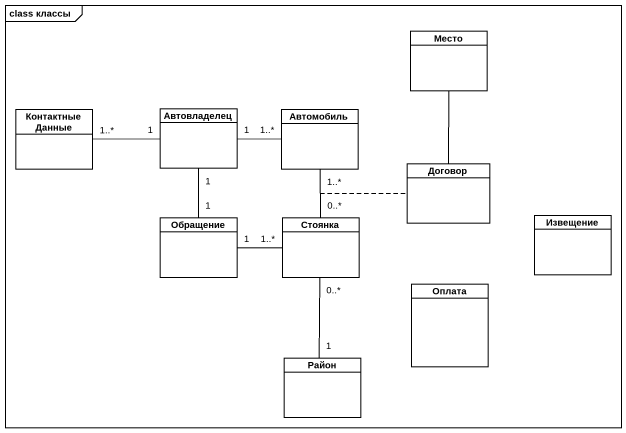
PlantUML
@startuml
mainframe class классы
hide circle
hide empty members
class Место
class "Контактные Данные" as Контактные_Данные
class Автовладелец
class Автомобиль
class Договор
class Обращение
class Стоянка
class Извещение
class Оплата
class Район
Контактные_Данные "1..*" -right- "1" Автовладелец
Автовладелец "1" -right- "1..*" Автомобиль
Автовладелец -right- Автомобиль
Автомобиль "1..*" -- "0..*" Стоянка
(Автомобиль, Стоянка) .. Договор
Договор -up- Место
Обращение "1" -up- "1" Автовладелец
Обращение "1" -right- "1..*" Стоянка
Район "1" -up- "0..*" Стоянка
@enduml
